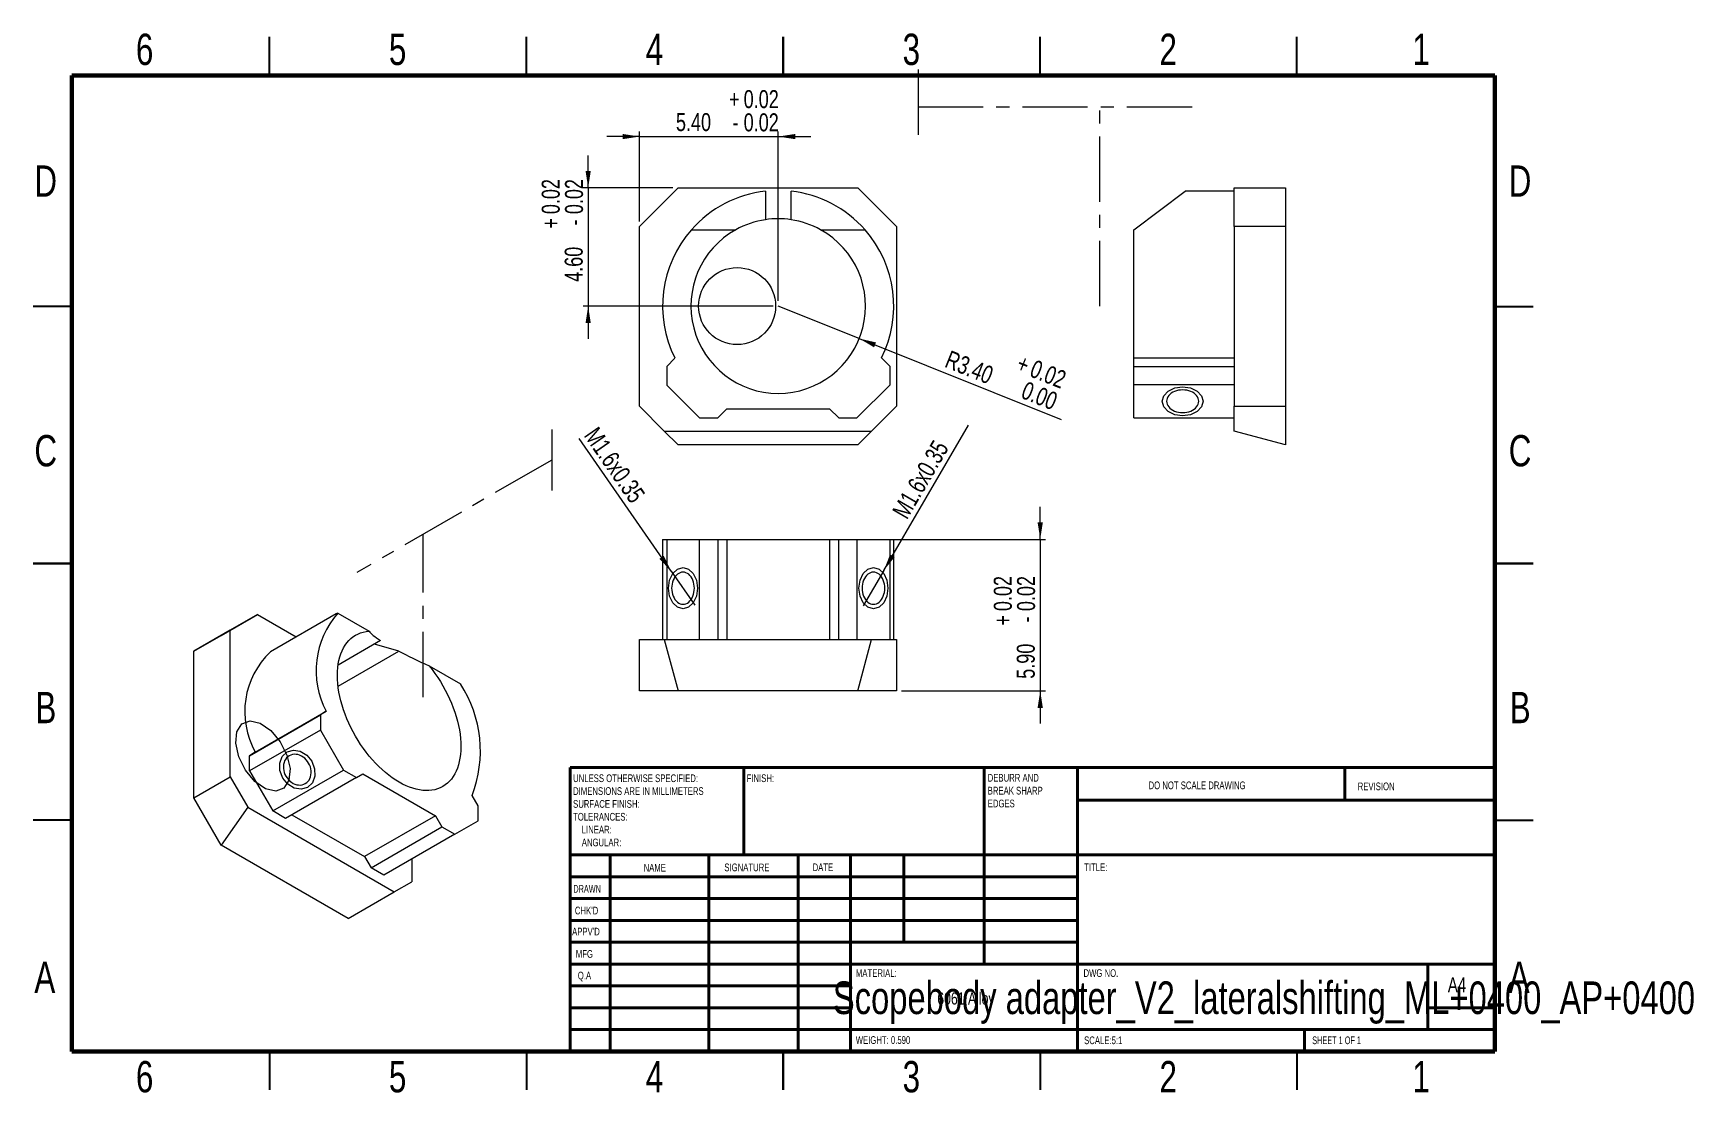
# Model space of a CAD drawing. Header units: millimetres. Extents: x 2 to 326, y 2 to 208.
import ezdxf

# ---------------------------------------------------------------- set-up
doc = ezdxf.new("R2010")
doc.units = ezdxf.units.MM
doc.linetypes.add('CENTERX2', pattern=[20.32, 12.7, -2.54, 2.54, -2.54])
doc.styles.add('SLDTEXTSTYLE0', font='TXT', dxfattribs={"width": 0.75})
doc.styles.add('SLDTEXTSTYLE1', font='TXT', dxfattribs={"width": 0.686449})
doc.styles.add('SLDTEXTSTYLE2', font='TXT', dxfattribs={"width": 0.6875})
doc.dimstyles.new('SLDDIMSTYLE0', dxfattribs={"dimtxt": 3.5, "dimasz": 3.302, "dimexe": 0, "dimexo": 0.0625, "dimgap": 0.875, "dimtad": 1, "dimlfac": 0.2, "dimrnd": 1e-09, "dimzin": 4, "dimdsep": 46, "dimtxsty": 'SLDTEXTSTYLE0', "dimsah": 1, "dimcen": 0.09, "dimadec": 0, "dimazin": 1, "dimtol": 1, "dimtp": 0.02, "dimtm": 0.02, "dimtfac": 1, "dimtmove": 0, "dimatfit": 0, "dimfxl": 0, "dimfrac": 2, "dimtolj": 1, "dimarcsym": 0})
doc.dimstyles.new('SLDDIMSTYLE1', dxfattribs={"dimtxt": 3.5, "dimasz": 3.302, "dimexe": 0, "dimexo": 0.0625, "dimgap": 0.875, "dimtad": 1, "dimlfac": 0.2, "dimrnd": 1e-09, "dimzin": 4, "dimdsep": 46, "dimtxsty": 'SLDTEXTSTYLE0', "dimsah": 1, "dimcen": 0, "dimadec": 0, "dimazin": 1, "dimtol": 1, "dimtp": 0.02, "dimtfac": 1, "dimtofl": 0, "dimtmove": 0, "dimatfit": 3, "dimfxl": 0, "dimfrac": 2, "dimtolj": 1, "dimtzin": 0, "dimarcsym": 0})
doc.dimstyles.new('SLDDIMSTYLE2', dxfattribs={"dimtxt": 3.5, "dimasz": 3.302, "dimexe": 0, "dimexo": 0.0625, "dimgap": 0.875, "dimtad": 1, "dimlfac": 0.2, "dimrnd": 1e-09, "dimzin": 12, "dimdsep": 46, "dimtxsty": 'SLDTEXTSTYLE0', "dimblk1": 'NONE', "dimsah": 1, "dimcen": 0, "dimadec": 0, "dimazin": 3, "dimtfac": 1, "dimtmove": 0, "dimatfit": 3, "dimldrblk": 'NONE', "dimfxl": 0, "dimfrac": 2, "dimtolj": 1, "dimtzin": 12, "dimarcsym": 0})

# ---------------------------------------------------------------- blocks, each defined once
blk = doc.blocks.new('SW_NOTE_0')
at = {"color": 0, "linetype": 'Continuous', "lineweight": 0, "char_height": 1.5, "attachment_point": 1, "style": 'SLDTEXTSTYLE0'}
for s, insert in [('UNLESS OTHERWISE SPECIFIED:', (0, 1.93)), ('SURFACE FINISH:', (0, -3.07)), ('DIMENSIONS ARE IN MILLIMETERS', (0, -0.57)), ('TOLERANCES:', (0, -5.57)), ('LINEAR:', (1.69, -8.07)), ('ANGULAR:', (1.69, -10.57))]:
    blk.add_mtext(s, dxfattribs=dict(at, insert=insert))
blk = doc.blocks.new('SW_NOTE_0_1')
at = {"color": 0, "linetype": 'Continuous', "lineweight": 0, "char_height": 1.5, "attachment_point": 1, "style": 'SLDTEXTSTYLE0'}
for s, insert in [('DEBURR AND', (0, 1.93)), ('BREAK SHARP', (0, -0.57)), ('EDGES', (0, -3.07))]:
    blk.add_mtext(s, dxfattribs=dict(at, insert=insert))
blk = doc.blocks.new('_D')
at = {"color": 7, "linetype": 'Continuous', "lineweight": 0}
for p, q in [((110.53, 178.08), (110.53, 184.43)), ((127.03, 178.08), (109.53, 178.08)), ((110.53, 178.08), (110.53, 155.08)), ((146.53, 155.08), (109.53, 155.08)), ((110.53, 155.08), (110.53, 148.73))]:
    blk.add_line(p, q, dxfattribs=at)
at = {"color": 7, "linetype": 'Continuous', "lineweight": 18}
for points in [[(110.53, 178.08), (111.04, 181.39), (110.02, 181.39)], [(110.53, 155.08), (110.02, 151.78), (111.04, 151.78)]]:
    blk.add_solid(points, dxfattribs=at)
at = {"color": 7, "linetype": 'Continuous', "lineweight": 18, "char_height": 3.5, "attachment_point": 1, "rotation": 90, "style": 'SLDTEXTSTYLE0'}
for s, insert in [('0.02', (101.49, 172.98)), ('0.02', (106.02, 172.98)), ('+', (101.49, 170.15)), ('-', (106.02, 170.79)), ('4.60', (105.96, 159.8))]:
    blk.add_mtext(s, dxfattribs=dict(at, insert=insert))
blk = doc.blocks.new('_D_1')
at = {"color": 7, "linetype": 'Continuous', "lineweight": 0}
for p, q in [((120.53, 188.08), (114.18, 188.08)), ((120.53, 171.58), (120.53, 189.08)), ((120.53, 188.08), (147.53, 188.08)), ((147.53, 156.08), (147.53, 189.08)), ((147.53, 188.08), (153.88, 188.08))]:
    blk.add_line(p, q, dxfattribs=at)
at = {"color": 7, "linetype": 'Continuous', "lineweight": 18}
for points in [[(120.53, 188.08), (117.23, 188.59), (117.23, 187.58)], [(147.53, 188.08), (150.83, 187.58), (150.83, 188.59)]]:
    blk.add_solid(points, dxfattribs=at)
at = {"color": 7, "linetype": 'Continuous', "lineweight": 18, "char_height": 3.5, "attachment_point": 1, "style": 'SLDTEXTSTYLE0'}
for s, insert in [('+', (137.97, 197.12)), ('0.02', (140.8, 197.12)), ('5.40', (127.62, 192.65)), ('0.02', (140.8, 192.6)), ('-', (138.61, 192.6))]:
    blk.add_mtext(s, dxfattribs=dict(at, insert=insert))
blk = doc.blocks.new('_D_2')
at = {"color": 7, "linetype": 'Continuous', "lineweight": 0}
for q in [(147.53, 155.08), (202.6, 133)]:
    blk.add_line((163.31, 148.76), q, dxfattribs=at)
at = {"color": 7, "linetype": 'Continuous', "lineweight": 18}
blk.add_solid([(163.31, 148.76), (166.18, 147.06), (166.56, 148)], dxfattribs=at)
at = {"color": 7, "linetype": 'Continuous', "lineweight": 18, "char_height": 3.5, "attachment_point": 1, "rotation": 338.1531, "style": 'SLDTEXTSTYLE0'}
for s, insert in [('R3.40', (181.03, 146.55)), ('+', (194.93, 145.79)), ('0.02', (197.55, 144.74)), ('0.00', (195.87, 140.54))]:
    blk.add_mtext(s, dxfattribs=dict(at, insert=insert))
blk = doc.blocks.new('_D_3')
at = {"color": 7, "linetype": 'Continuous', "lineweight": 0}
for p, q in [((198.53, 109.67), (198.53, 116.02)), ((165.53, 109.67), (199.53, 109.67)), ((198.53, 109.67), (198.53, 80.17)), ((171.53, 80.17), (199.53, 80.17)), ((198.53, 80.17), (198.53, 73.82))]:
    blk.add_line(p, q, dxfattribs=at)
at = {"color": 7, "linetype": 'Continuous', "lineweight": 18}
for points in [[(198.53, 109.67), (199.04, 112.97), (198.02, 112.97)], [(198.53, 80.17), (198.02, 76.86), (199.04, 76.86)]]:
    blk.add_solid(points, dxfattribs=at)
at = {"color": 7, "linetype": 'Continuous', "lineweight": 18, "char_height": 3.5, "attachment_point": 1, "rotation": 90, "style": 'SLDTEXTSTYLE0'}
for s, insert in [('0.02', (189.49, 95.7)), ('0.02', (194.02, 95.7)), ('+', (189.49, 92.87)), ('-', (194.02, 93.51)), ('5.90', (193.96, 82.53))]:
    blk.add_mtext(s, dxfattribs=dict(at, insert=insert))
blk = doc.blocks.new('_D_4')
at = {"color": 7, "linetype": 'Continuous', "lineweight": 0}
for q in [(108.76, 129.32), (131.27, 96.88)]:
    blk.add_line((126.71, 103.45), q, dxfattribs=at)
at = {"color": 7, "linetype": 'Continuous', "lineweight": 18}
blk.add_solid([(126.71, 103.45), (125.25, 106.45), (124.41, 105.88)], dxfattribs=at)
at = {"color": 7, "linetype": 'Continuous', "lineweight": 18, "insert": (112.45, 131.88), "char_height": 3.5, "attachment_point": 1, "rotation": 304.7596, "style": 'SLDTEXTSTYLE0'}
blk.add_mtext('M1.6x0.35', dxfattribs=at)
blk = doc.blocks.new('_None')
blk = doc.blocks.new('_D_5')
at = {"color": 7, "linetype": 'Continuous', "lineweight": 0}
for q in [(184.54, 131.91), (164.05, 96.71)]:
    blk.add_line((168.08, 103.62), q, dxfattribs=at)
at = {"color": 7, "linetype": 'Continuous', "lineweight": 18}
blk.add_solid([(168.08, 103.62), (170.18, 106.22), (169.3, 106.73)], dxfattribs=at)
at = {"color": 7, "linetype": 'Continuous', "lineweight": 18, "insert": (169.57, 115.12), "char_height": 3.5, "attachment_point": 1, "rotation": 59.8008, "style": 'SLDTEXTSTYLE0'}
blk.add_mtext('M1.6x0.35', dxfattribs=at)

msp = doc.modelspace()

# ---------------------------------------------------------------- linework, layer by layer
at = {"color": 7, "linetype": 'Continuous', "lineweight": 35}
for p, q in [((48.5, 200), (48.5, 207.5)), ((98.5, 200), (98.5, 207.5)), ((148.5, 207.5), (148.5, 200)), ((148.5, 200), (148.5, 207.5)), ((198.5, 200), (198.5, 207.5)), ((248.5, 200), (248.5, 207.5)), ((10, 155), (2.5, 155)), ((287, 155), (294.5, 155)), ((2.5, 105), (10, 105)), ((10, 105), (2.5, 105)), ((294.5, 105), (287, 105)), ((287, 105), (294.5, 105)), ((10, 55), (2.5, 55)), ((287, 55), (294.5, 55)), ((48.5, 10), (48.5, 2.5)), ((98.5, 10), (98.5, 2.5)), ((148.5, 2.5), (148.5, 10)), ((148.5, 10), (148.5, 2.5)), ((198.5, 10), (198.5, 2.5)), ((248.5, 10), (248.5, 2.5))]:
    msp.add_line(p, q, dxfattribs=at)
at = {"color": 7, "linetype": 'CENTERX2'}
for p, q in [((174.739, 201.134), (174.739, 186.634)), ((174.739, 193.884), (228.403, 193.884)), ((210.145, 155.084), (210.145, 193.884)), ((103.44, 131.032), (103.44, 119.192)), ((103.44, 125.112), (65.494, 103.206)), ((78.404, 78.977), (78.404, 110.659))]:
    msp.add_line(p, q, dxfattribs=at)
at = {"color": 7, "linetype": 'Continuous', "lineweight": 70}
for p, q in [((10, 10), (10, 200)), ((10, 200), (287, 200)), ((287, 200), (287, 10)), ((287, 10), (10, 10))]:
    msp.add_line(p, q, dxfattribs=at)
at = {"color": 7, "linetype": 'Continuous', "lineweight": 25}
for p, q in [((128.028, 178.084), (120.528, 170.584)), ((128.028, 178.084), (163.028, 178.084)), ((170.528, 170.584), (163.028, 178.084)), ((236.255, 170.584), (236.255, 178.084)), ((236.255, 178.084), (246.255, 178.084)), ((246.255, 178.084), (246.255, 170.584)), ((145.028, 177.444), (145.028, 171.899)), ((150.028, 171.899), (150.028, 177.444)), ((216.755, 169.944), (226.755, 177.444)), ((236.255, 177.444), (226.755, 177.444)), ((120.528, 135.584), (120.528, 170.584)), ((130.634, 169.944), (139.272, 169.944)), ((155.784, 169.944), (164.422, 169.944)), ((170.528, 170.584), (170.528, 135.584)), ((216.755, 144.98), (216.755, 169.944)), ((246.255, 170.584), (236.255, 170.584)), ((236.255, 170.584), (236.255, 135.584)), ((246.255, 170.584), (246.255, 135.584)), ((127.426, 144.976), (125.856, 143.32)), ((125.856, 143.32), (125.856, 139.687)), ((169.296, 143.316), (167.632, 144.98)), ((169.296, 139.78), (169.296, 143.316)), ((216.755, 144.98), (236.255, 144.98)), ((216.755, 143.316), (216.755, 144.98)), ((216.755, 143.316), (236.255, 143.316)), ((216.755, 139.78), (216.755, 143.316)), ((125.856, 139.687), (132.226, 133.317)), ((162.831, 133.316), (169.296, 139.78)), ((236.255, 139.78), (216.755, 139.78)), ((216.755, 133.316), (216.755, 139.78)), ((120.528, 135.584), (125.348, 130.763)), ((132.226, 133.317), (135.761, 133.317)), ((135.761, 133.317), (137.528, 135.084)), ((137.528, 135.084), (157.528, 135.084)), ((157.528, 135.084), (159.296, 133.316)), ((159.296, 133.316), (162.831, 133.316)), ((165.707, 130.763), (170.528, 135.584)), ((216.755, 133.316), (236.255, 133.316)), ((236.255, 135.584), (246.255, 135.584)), ((236.255, 130.763), (236.255, 135.584)), ((246.255, 135.584), (246.255, 128.084)), ((125.348, 130.763), (165.707, 130.763)), ((125.348, 130.763), (128.028, 128.084)), ((163.028, 128.084), (165.707, 130.763)), ((246.255, 128.084), (236.255, 130.763)), ((163.028, 128.084), (128.028, 128.084)), ((125.028, 109.666), (125.028, 90.166)), ((125.028, 109.666), (125.856, 109.666)), ((125.856, 109.666), (125.856, 90.166)), ((125.856, 109.666), (132.226, 109.666)), ((132.226, 90.166), (132.226, 109.666)), ((132.226, 109.666), (135.761, 109.666)), ((135.761, 109.666), (135.761, 90.166)), ((135.761, 109.666), (137.528, 109.666)), ((137.528, 109.666), (137.528, 90.166)), ((137.528, 109.666), (157.528, 109.666)), ((157.528, 109.666), (157.528, 90.166)), ((157.528, 109.666), (159.296, 109.666)), ((159.296, 90.166), (159.296, 109.666)), ((159.296, 109.666), (162.831, 109.666)), ((162.831, 109.666), (162.831, 90.166)), ((162.831, 109.666), (169.296, 109.666)), ((169.296, 90.166), (169.296, 109.666)), ((169.296, 109.666), (170.028, 109.666)), ((170.028, 90.166), (170.028, 109.666)), ((39.082, 90.978), (46.153, 95.06)), ((46.153, 95.06), (40.849, 91.997)), ((46.153, 95.06), (53.706, 90.699)), ((61.49, 95.194), (48.692, 87.805)), ((61.784, 95.31), (67.892, 91.784)), ((40.849, 91.997), (33.778, 87.915)), ((33.778, 87.915), (39.082, 90.978)), ((40.849, 63.418), (40.849, 91.997)), ((33.778, 59.336), (33.778, 87.915)), ((70.119, 89.966), (61.84, 85.187)), ((61.84, 81.104), (73.655, 87.925)), ((73.655, 87.925), (68.942, 89.286)), ((120.528, 80.166), (120.528, 90.166)), ((120.528, 90.166), (125.348, 90.166)), ((125.348, 90.166), (165.707, 90.166)), ((125.348, 90.166), (128.028, 80.166)), ((163.028, 80.166), (165.707, 90.166)), ((165.707, 90.166), (170.528, 90.166)), ((170.528, 90.166), (170.528, 80.166)), ((79.568, 85.043), (85.676, 81.517)), ((128.028, 80.166), (120.528, 80.166)), ((163.028, 80.166), (128.028, 80.166)), ((170.528, 80.166), (163.028, 80.166)), ((44.617, 67.56), (58.405, 75.52)), ((45.727, 68.272), (59.516, 76.232)), ((59.516, 76.232), (58.405, 75.52)), ((58.405, 75.52), (58.405, 72.554)), ((58.405, 72.554), (44.617, 64.594)), ((58.405, 72.554), (62.91, 64.752)), ((45.727, 68.272), (44.617, 67.56)), ((44.617, 64.594), (44.617, 67.56)), ((49.121, 56.792), (62.91, 64.752)), ((62.91, 64.752), (65.41, 63.309)), ((33.778, 59.336), (40.849, 63.418)), ((40.849, 63.418), (44.258, 57.514)), ((44.617, 64.594), (49.121, 56.792)), ((65.41, 63.309), (51.621, 55.349)), ((65.41, 63.309), (66.659, 64.03)), ((66.659, 64.03), (80.801, 55.866)), ((39.082, 50.151), (33.778, 59.336)), ((89.122, 57.785), (87.946, 59.823)), ((44.258, 57.514), (39.082, 50.151)), ((44.258, 57.514), (72.796, 41.04)), ((51.621, 55.349), (49.121, 56.792)), ((52.871, 56.07), (67.012, 47.906)), ((80.801, 55.866), (67.012, 47.906)), ((80.801, 55.866), (82.051, 53.701)), ((89.122, 54.898), (89.122, 57.785)), ((68.262, 45.741), (82.051, 53.701)), ((84.551, 52.258), (70.762, 44.298)), ((82.051, 53.701), (84.551, 52.258)), ((84.551, 52.258), (89.122, 54.898)), ((63.83, 35.863), (39.082, 50.151)), ((67.012, 47.906), (68.262, 45.741)), ((70.762, 44.298), (68.262, 45.741)), ((76.205, 47.44), (76.205, 43.008)), ((72.796, 41.04), (76.205, 43.008)), ((63.83, 35.863), (72.796, 41.04))]:
    msp.add_line(p, q, dxfattribs=at)
at = {"color": 7, "linetype": 'Continuous', "lineweight": 50}
for p, q in [((107, 65.25), (287, 65.25)), ((107, 65.25), (107, 10)), ((140.8, 48.25), (140.8, 65.25)), ((187.6, 65.25), (187.6, 27)), ((205.8, 65.25), (205.8, 10)), ((257.8, 58.875), (257.8, 65.25)), ((287, 58.875), (205.8, 58.875)), ((287, 48.25), (107, 48.25)), ((114.8, 48.25), (114.8, 10)), ((133.991, 48.25), (133.991, 10)), ((151.399, 48.25), (151.399, 10)), ((161.6, 10), (161.6, 48.25)), ((172, 31.25), (172, 48.25)), ((205.8, 44), (107, 44)), ((205.8, 39.75), (107, 39.75)), ((205.8, 35.5), (107, 35.5)), ((205.8, 31.25), (107, 31.25)), ((161.6, 27), (107, 27)), ((161.6, 27), (287, 27)), ((274, 14.25), (274, 27)), ((161.6, 22.75), (107, 22.75)), ((161.6, 18.5), (107, 18.5)), ((287, 18.5), (274, 18.5)), ((107, 14.25), (287, 14.25)), ((250, 10), (250, 14.25))]:
    msp.add_line(p, q, dxfattribs=at)
at = {"color": 7, "linetype": 'Continuous', "lineweight": 18, "flags": 128}
for points in [[(230.255, 136.548), (229.951, 135.466), (229.084, 134.548), (227.786, 133.935), (226.255, 133.72), (224.724, 133.935), (223.427, 134.548), (222.56, 135.466), (222.255, 136.548), (222.56, 137.63), (223.427, 138.548), (224.724, 139.161), (226.255, 139.376), (227.786, 139.161), (229.084, 138.548), (229.951, 137.63), (230.255, 136.548)], [(128.994, 96.166), (127.911, 96.471), (126.994, 97.338), (126.381, 98.636), (126.165, 100.166), (126.381, 101.697), (126.994, 102.995), (127.911, 103.862), (128.994, 104.166), (130.076, 103.862), (130.994, 102.995), (131.607, 101.697), (131.822, 100.166), (131.607, 98.636), (130.994, 97.338), (130.076, 96.471), (128.994, 96.166)], [(166.063, 96.166), (164.981, 96.471), (164.063, 97.338), (163.45, 98.636), (163.235, 100.166), (163.45, 101.697), (164.063, 102.995), (164.981, 103.862), (166.063, 104.166), (167.146, 103.862), (168.063, 102.995), (168.677, 101.697), (168.892, 100.166), (168.677, 98.636), (168.063, 97.338), (167.146, 96.471), (166.063, 96.166)], [(51.078, 63.2), (50.528, 64.65), (50.493, 66.128), (50.977, 67.409), (51.907, 68.297), (53.141, 68.658), (54.493, 68.437), (55.754, 67.667), (56.735, 66.466), (57.285, 65.016), (57.321, 63.538), (56.837, 62.257), (55.907, 61.369), (54.672, 61.008), (53.321, 61.229), (52.059, 61.999), (51.078, 63.2)]]:
    msp.add_lwpolyline(points, dxfattribs=at)
at = {"color": 7, "linetype": 'Continuous', "lineweight": 25, "flags": 128}
for points in [[(226.255, 138.758), (225.847, 138.739), (225.446, 138.682), (225.059, 138.59), (224.693, 138.462), (224.353, 138.301), (224.045, 138.111), (223.776, 137.893), (223.549, 137.653), (223.368, 137.394), (223.237, 137.12), (223.157, 136.836), (223.13, 136.548), (223.157, 136.26), (223.237, 135.976), (223.368, 135.702), (223.549, 135.443), (223.776, 135.203), (224.045, 134.986), (224.353, 134.795), (224.693, 134.634), (225.059, 134.507), (225.446, 134.414), (225.847, 134.357), (226.255, 134.338), (226.663, 134.357), (227.064, 134.414), (227.451, 134.507), (227.818, 134.634), (228.158, 134.795), (228.465, 134.986), (228.734, 135.203), (228.961, 135.443), (229.142, 135.702), (229.274, 135.976), (229.353, 136.26), (229.38, 136.548), (229.353, 136.836), (229.274, 137.12), (229.142, 137.394), (228.961, 137.653), (228.734, 137.893), (228.465, 138.111), (228.158, 138.301), (227.818, 138.462), (227.451, 138.59), (227.064, 138.682), (226.663, 138.739), (226.255, 138.758)], [(131.203, 100.166), (131.184, 100.574), (131.128, 100.975), (131.035, 101.362), (130.907, 101.729), (130.747, 102.069), (130.556, 102.376), (130.339, 102.645), (130.099, 102.873), (129.839, 103.053), (129.566, 103.185), (129.282, 103.265), (128.994, 103.291), (128.705, 103.265), (128.422, 103.185), (128.148, 103.053), (127.889, 102.873), (127.648, 102.645), (127.431, 102.376), (127.241, 102.069), (127.08, 101.729), (126.952, 101.362), (126.859, 100.975), (126.803, 100.574), (126.784, 100.166), (126.803, 99.758), (126.859, 99.357), (126.952, 98.97), (127.08, 98.604), (127.241, 98.264), (127.431, 97.957), (127.648, 97.687), (127.889, 97.46), (128.148, 97.279), (128.422, 97.148), (128.705, 97.068), (128.994, 97.041), (129.282, 97.068), (129.566, 97.148), (129.839, 97.279), (130.099, 97.46), (130.339, 97.687), (130.556, 97.957), (130.747, 98.264), (130.907, 98.604), (131.035, 98.97), (131.128, 99.357), (131.184, 99.758), (131.203, 100.166)], [(168.273, 100.166), (168.254, 100.574), (168.198, 100.975), (168.105, 101.362), (167.977, 101.729), (167.817, 102.069), (167.626, 102.376), (167.409, 102.645), (167.168, 102.873), (166.909, 103.053), (166.635, 103.185), (166.352, 103.265), (166.063, 103.291), (165.775, 103.265), (165.492, 103.185), (165.218, 103.053), (164.959, 102.873), (164.718, 102.645), (164.501, 102.376), (164.31, 102.069), (164.15, 101.729), (164.022, 101.362), (163.929, 100.975), (163.873, 100.574), (163.854, 100.166), (163.873, 99.758), (163.929, 99.357), (164.022, 98.97), (164.15, 98.604), (164.31, 98.264), (164.501, 97.957), (164.718, 97.687), (164.959, 97.46), (165.218, 97.279), (165.492, 97.148), (165.775, 97.068), (166.063, 97.041), (166.352, 97.068), (166.635, 97.148), (166.909, 97.279), (167.168, 97.46), (167.409, 97.687), (167.626, 97.957), (167.817, 98.264), (167.977, 98.604), (168.105, 98.97), (168.198, 99.357), (168.254, 99.758), (168.273, 100.166)], [(79.568, 85.043), (80.147, 84.312), (80.707, 83.556), (81.244, 82.776), (81.758, 81.976), (82.247, 81.159), (82.709, 80.326), (83.142, 79.48), (83.546, 78.624), (83.92, 77.761), (84.261, 76.893), (84.569, 76.024), (84.843, 75.155), (85.083, 74.289), (85.286, 73.43), (85.453, 72.58), (85.584, 71.741), (85.677, 70.917), (85.733, 70.11), (85.751, 69.322), (85.731, 68.555), (85.674, 67.813), (85.579, 67.098), (85.446, 66.411), (85.277, 65.756), (85.072, 65.133), (84.831, 64.546), (84.555, 63.995), (84.246, 63.483), (83.903, 63.011), (83.528, 62.581), (83.123, 62.194), (82.688, 61.851), (82.224, 61.554), (81.735, 61.302), (81.22, 61.098), (80.681, 60.941), (80.121, 60.833), (79.54, 60.773), (78.942, 60.762), (78.326, 60.799), (77.697, 60.886), (77.055, 61.02), (76.403, 61.203), (75.742, 61.432), (75.075, 61.709), (74.403, 62.031), (73.73, 62.398), (73.057, 62.809), (72.385, 63.261), (71.718, 63.755), (71.057, 64.288), (70.405, 64.859), (69.763, 65.466), (69.133, 66.106), (68.518, 66.779), (67.92, 67.481), (67.339, 68.211), (66.779, 68.967), (66.24, 69.745), (65.725, 70.544), (65.236, 71.361), (64.772, 72.193), (64.337, 73.039), (63.932, 73.894), (63.557, 74.757), (63.214, 75.624), (62.904, 76.494), (62.629, 77.363), (62.388, 78.229), (62.183, 79.088), (62.014, 79.939), (61.881, 80.778), (61.786, 81.603), (61.729, 82.411), (61.709, 83.2), (61.727, 83.968), (61.783, 84.711), (61.876, 85.428), (62.007, 86.116), (62.174, 86.773), (62.377, 87.397), (62.617, 87.986), (62.891, 88.538), (63.199, 89.052), (63.54, 89.526), (63.914, 89.958), (64.318, 90.347), (64.751, 90.692), (65.213, 90.992), (65.702, 91.245), (66.216, 91.452), (66.753, 91.611), (67.313, 91.721), (67.892, 91.784)], [(55.469, 62.127), (55.744, 62.316), (55.988, 62.549), (56.196, 62.821), (56.365, 63.127), (56.492, 63.463), (56.574, 63.821), (56.611, 64.198), (56.602, 64.585), (56.546, 64.976), (56.446, 65.365), (56.301, 65.745), (56.116, 66.109), (55.894, 66.451), (55.637, 66.766), (55.35, 67.047), (55.039, 67.291), (54.709, 67.493), (54.364, 67.649), (54.012, 67.757), (53.658, 67.815), (53.309, 67.822), (52.969, 67.777), (52.646, 67.683), (52.344, 67.539), (52.069, 67.35), (51.826, 67.117), (51.618, 66.845), (51.449, 66.539), (51.322, 66.204), (51.239, 65.845), (51.202, 65.469), (51.212, 65.081), (51.267, 64.69), (51.368, 64.301), (51.512, 63.922), (51.697, 63.557), (51.92, 63.215), (52.177, 62.9), (52.463, 62.619), (52.774, 62.375), (53.105, 62.174), (53.449, 62.017), (53.801, 61.909), (54.155, 61.851), (54.505, 61.845), (54.844, 61.889), (55.167, 61.983), (55.469, 62.127)]]:
    msp.add_lwpolyline(points, dxfattribs=at)
at = {"color": 7, "linetype": 'Continuous', "flags": 128}
msp.add_lwpolyline([(52.285, 62.785), (51.306, 61.245), (49.703, 60.658), (47.722, 61.114), (45.663, 62.541), (43.84, 64.725), (42.531, 67.331), (41.935, 69.963), (42.142, 72.221), (43.121, 73.761), (44.724, 74.347), (46.705, 73.892), (48.764, 72.464), (50.587, 70.281), (51.896, 67.675), (52.492, 65.042), (52.285, 62.785)], dxfattribs=at)
at = {"color": 7, "linetype": 'Continuous'}
msp.add_circle((139.528, 155.084), 7.5, dxfattribs=at)
at = {"color": 7, "linetype": 'Continuous', "lineweight": 25}
for centre, radius, start, end in [((147.528, 155.084), 22.5, 96.37937, 138.66392), ((147.528, 155.084), 22.5, 41.33608, 83.62063), ((147.528, 155.084), 17, 98.45652, 119.05456), ((147.528, 155.084), 17, 81.54348, 98.45652), ((147.528, 155.084), 17, 60.94544, 81.54348), ((147.528, 155.084), 22.5, 138.66392, 206.69384), ((147.528, 155.084), 17, 119.05456, 60.94544), ((147.528, 155.084), 22.5, 333.31673, 41.33608), ((74.556, 84.117), 16.982, 138.77096, 207.6683), ((59.773, 76.131), 16.095, 133.50688, 209.23031), ((65.497, 68.44), 24.046, 338.99902, 32.94562)]:
    msp.add_arc(centre, radius, start, end, dxfattribs=at)
for major_axis, start_param, end_param in [((26.486, -10.575), 2.9835094, 3.0475381), ((20.012, -7.99), 3.3257572, 3.6852609), ((20.012, -7.99), 3.9804491, 4.3399528)]:
    msp.add_ellipse((87.741, 84.367), major_axis=major_axis, ratio=0.119714, start_param=start_param, end_param=end_param, dxfattribs=at)

# ---------------------------------------------------------------- block references
at = {"color": 7, "linetype": 'Continuous', "lineweight": 0}
for name, p in [('SW_NOTE_0', (107.594, 61.987)), ('SW_NOTE_0_1', (188.309, 62.069))]:
    msp.add_blockref(name, p, dxfattribs=at)

# ---------------------------------------------------------------- texts
for s, insert, char_height, attachment_point, style in [('6', (24.189, 208.114), 6.096, 2, 'SLDTEXTSTYLE0'), ('5', (73.439, 208.114), 6.096, 2, 'SLDTEXTSTYLE0'), ('4', (123.439, 208.114), 6.096, 2, 'SLDTEXTSTYLE0'), ('3', (173.439, 208.114), 6.096, 2, 'SLDTEXTSTYLE0'), ('2', (223.439, 208.114), 6.096, 2, 'SLDTEXTSTYLE0'), ('1', (272.689, 208.114), 6.096, 2, 'SLDTEXTSTYLE0'), ('D', (4.93, 182.476), 6.096, 2, 'SLDTEXTSTYLE0'), ('D', (291.93, 182.476), 6.096, 2, 'SLDTEXTSTYLE0'), ('C', (4.937, 129.976), 6.096, 2, 'SLDTEXTSTYLE0'), ('C', (291.937, 129.976), 6.096, 2, 'SLDTEXTSTYLE0'), ('B', (4.953, 79.976), 6.096, 2, 'SLDTEXTSTYLE0'), ('B', (291.953, 79.976), 6.096, 2, 'SLDTEXTSTYLE0'), ('FINISH:', (141.371, 63.919), 1.5, 1, 'SLDTEXTSTYLE0'), ('DO NOT SCALE DRAWING', (219.615, 62.533), 1.5, 1, 'SLDTEXTSTYLE0'), ('REVISION', (260.328, 62.335), 1.5, 1, 'SLDTEXTSTYLE0'), ('NAME', (121.322, 46.501), 1.5, 1, 'SLDTEXTSTYLE0'), ('SIGNATURE', (137.034, 46.562), 1.5, 1, 'SLDTEXTSTYLE0'), ('DATE', (154.215, 46.576), 1.5, 1, 'SLDTEXTSTYLE0'), ('TITLE:', (207.09, 46.576), 1.5, 1, 'SLDTEXTSTYLE0'), ('DRAWN', (107.643, 42.385), 1.5, 1, 'SLDTEXTSTYLE1'), ("CHK'D", (107.939, 38.162), 1.5, 1, 'SLDTEXTSTYLE0'), ("APPV'D", (107.402, 34.066), 1.5, 1, 'SLDTEXTSTYLE0'), ('MFG', (108.124, 29.716), 1.5, 1, 'SLDTEXTSTYLE0'), ('A', (4.757, 27.476), 6.096, 2, 'SLDTEXTSTYLE0'), ('MATERIAL:', (162.646, 25.986), 1.5, 1, 'SLDTEXTSTYLE0'), ('DWG NO.', (206.953, 25.986), 1.5, 1, 'SLDTEXTSTYLE0'), ('A', (291.757, 27.476), 6.096, 2, 'SLDTEXTSTYLE0'), ('Q.A', (108.509, 25.505), 1.5, 1, 'SLDTEXTSTYLE0'), ('Scopebody adapter_V2_lateralshifting_ML+0400_AP+0400', (242.086, 23.607), 6.35, 2, 'SLDTEXTSTYLE0'), ('A4', (277.871, 24.406), 2.9104, 1, 'SLDTEXTSTYLE0'), ('6061 Alloy', (184.065, 21.486), 2.3813, 2, 'SLDTEXTSTYLE0'), ('WEIGHT: 0.590', (162.618, 12.949), 1.4986, 1, 'SLDTEXTSTYLE0'), ('SCALE:5:1', (207.074, 12.9), 1.5, 1, 'SLDTEXTSTYLE0'), ('SHEET 1 OF 1', (251.478, 12.9), 1.5, 1, 'SLDTEXTSTYLE2'), ('6', (24.189, 8.114), 6.096, 2, 'SLDTEXTSTYLE0'), ('5', (73.439, 8.114), 6.096, 2, 'SLDTEXTSTYLE0'), ('4', (123.439, 8.114), 6.096, 2, 'SLDTEXTSTYLE0'), ('3', (173.439, 8.114), 6.096, 2, 'SLDTEXTSTYLE0'), ('2', (223.439, 8.114), 6.096, 2, 'SLDTEXTSTYLE0'), ('1', (272.689, 8.114), 6.096, 2, 'SLDTEXTSTYLE0')]:
    msp.add_mtext(s, dxfattribs=dict(at, insert=insert, char_height=char_height, attachment_point=attachment_point, style=style))

# ---------------------------------------------------------------- dimensions: what is measured, and where the dimension line sits
at = {"color": 7, "linetype": 'Continuous', "lineweight": 18}
dim = msp.add_linear_dim(base=(147.528, 188.084), p1=(120.528, 170.584), p2=(147.528, 155.084), dimstyle='SLDDIMSTYLE0', dxfattribs=at)
dim.commit()
dim.dimension.update_dxf_attribs({"geometry": '_D_1', "text_midpoint": (138.735, 188.084), "dimtype": 160})
for base, p1, p2, picture, middle in [((110.528, 155.084), (128.028, 178.084), (147.528, 155.084), '_D', (110.528, 170.916)), ((198.528, 80.166), (164.528, 109.666), (170.528, 80.166), '_D_3', (198.528, 93.643))]:
    dim = msp.add_linear_dim(base=base, p1=p1, p2=p2, angle=90, dimstyle='SLDDIMSTYLE0', dxfattribs=at)
    dim.commit()
    dim.dimension.update_dxf_attribs({"geometry": picture, "text_midpoint": middle, "dimtype": 160})
dim = msp.add_radius_dim(center=(147.528, 155.084), mpoint=(163.307, 148.757), dimstyle='SLDDIMSTYLE1', dxfattribs=at)
dim.commit()
dim.dimension.update_dxf_attribs({"geometry": '_D_2', "text_midpoint": (191.17, 137.586), "dimtype": 164})
for p1, p2, picture, middle in [((164.051, 96.709), (168.076, 103.623), '_D_5', (179.07, 122.514)), ((131.274, 96.88), (126.713, 103.452), '_D_4', (114.958, 120.391))]:
    dim = msp.add_diameter_dim_2p(p1=p1, p2=p2, text='M1.6x0.35', dimstyle='SLDDIMSTYLE2', override={"dimpost": '<>'}, dxfattribs=at)
    dim.commit()
    dim.dimension.update_dxf_attribs({"geometry": picture, "text_midpoint": middle, "dimtype": 163})

doc.saveas('drawing.dxf')
